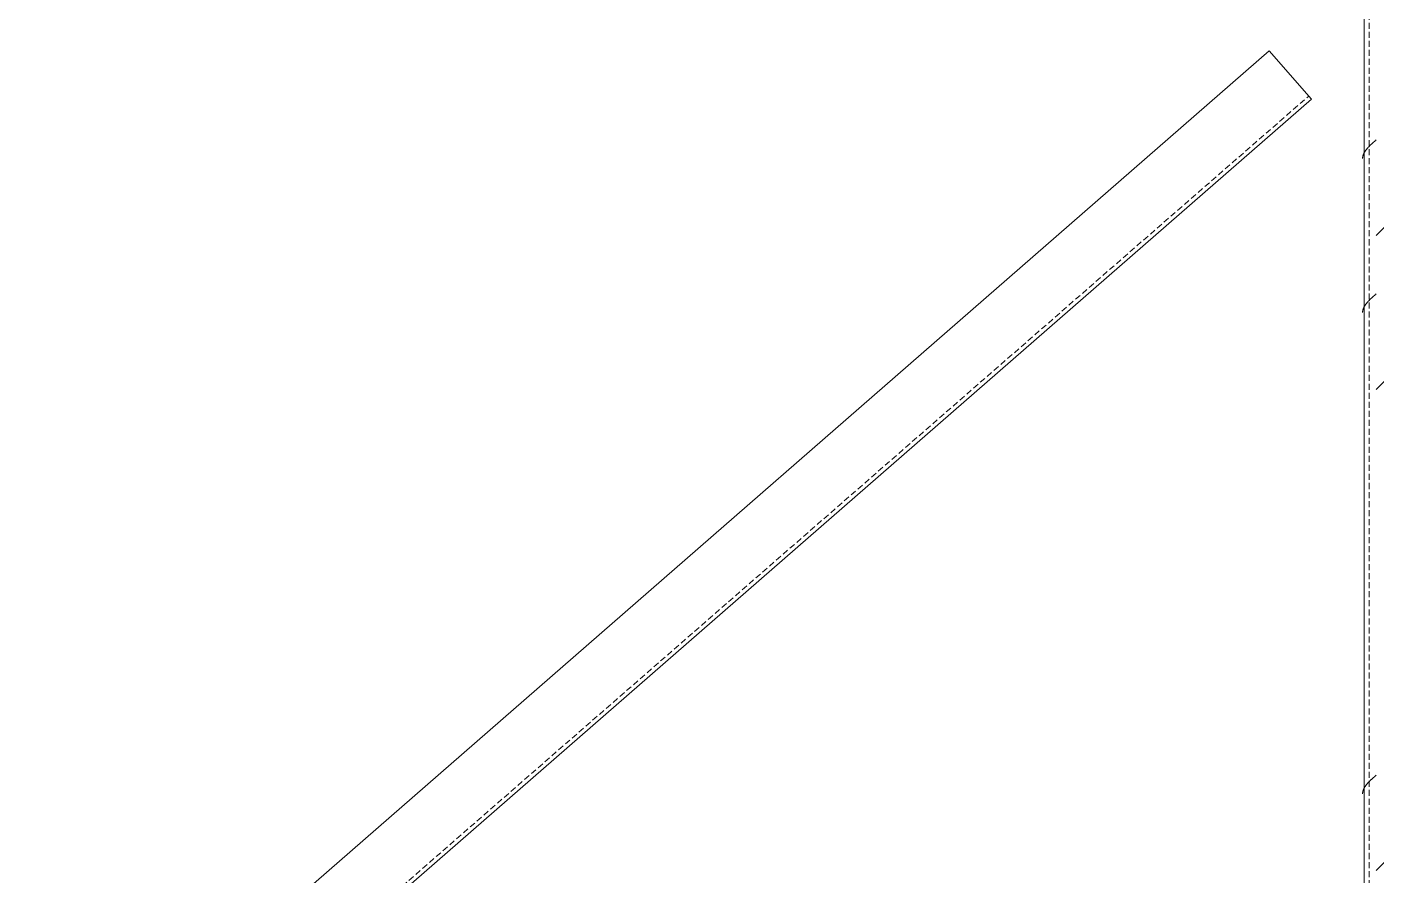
# Model space of a CAD drawing. Header units: centimetres. Extents: x -6111 to 13767, y -285 to 1600.
# Drawn here: x -3284.1 to -3177.3, y 342.6 to 409.8 of the extents above; entities that cross this region are included whole.
import ezdxf

# ---------------------------------------------------------------- set-up
doc = ezdxf.new("R2010")
doc.units = ezdxf.units.CM
doc.linetypes.add('Hidden', pattern=[0.714375, 0.47625, -0.238125])
doc.layers.add('S-BEAM', color=7, linetype='Continuous', lineweight=9)
doc.layers.add('S-COLS', color=7, linetype='Continuous', lineweight=9)
pattern_1 = [(45, (0, 0), (-25.14472, 25.14472), []), (45, (0, 38.1), (-25.14472, 25.14472), [])]

# ---------------------------------------------------------------- blocks, each defined once
blk = doc.blocks.new('FP_87-Elevación Eje 2')
at = {"layer": 'S-COLS'}
blk.add_line((-5483.65, 594.99), (-5483.65, 46.02), dxfattribs=at)
at = {"layer": 'S-COLS', "color": 9, "true_color": 0xc0c0c0}
for p, q in [((-5483.04, 400.53), (-5483.01, 400.56)), ((-5483.01, 400.56), (-5482.99, 400.58)), ((-5482.99, 400.58), (-5482.96, 400.6)), ((-5482.96, 400.6), (-5482.94, 400.63)), ((-5482.94, 400.63), (-5482.91, 400.65)), ((-5482.91, 400.65), (-5482.89, 400.67)), ((-5482.89, 400.67), (-5482.86, 400.7)), ((-5482.86, 400.7), (-5482.83, 400.72)), ((-5482.83, 400.72), (-5482.81, 400.74)), ((-5482.81, 400.74), (-5482.78, 400.77)), ((-5482.78, 400.77), (-5482.76, 400.79)), ((-5482.76, 400.79), (-5482.73, 400.81)), ((-5482.73, 400.81), (-5482.7, 400.84)), ((-5483.76, 399.51), (-5483.75, 399.53)), ((-5483.76, 399.48), (-5483.76, 399.51)), ((-5483.76, 399.46), (-5483.76, 399.48)), ((-5483.75, 399.53), (-5483.74, 399.55)), ((-5483.74, 399.58), (-5483.73, 399.6)), ((-5483.74, 399.55), (-5483.74, 399.58)), ((-5483.73, 399.6), (-5483.72, 399.62)), ((-5483.72, 399.65), (-5483.71, 399.67)), ((-5483.72, 399.62), (-5483.72, 399.65)), ((-5483.71, 399.67), (-5483.7, 399.69)), ((-5483.7, 399.69), (-5483.69, 399.72)), ((-5483.69, 399.72), (-5483.68, 399.74)), ((-5483.68, 399.74), (-5483.67, 399.76)), ((-5483.67, 399.76), (-5483.66, 399.79)), ((-5483.66, 399.79), (-5483.64, 399.81)), ((-5483.64, 399.81), (-5483.63, 399.83)), ((-5483.63, 399.83), (-5483.62, 399.86)), ((-5483.62, 399.86), (-5483.61, 399.88)), ((-5483.61, 399.88), (-5483.59, 399.9)), ((-5483.59, 399.9), (-5483.58, 399.93)), ((-5483.58, 399.93), (-5483.56, 399.95)), ((-5483.56, 399.95), (-5483.55, 399.97)), ((-5483.55, 399.97), (-5483.53, 400)), ((-5483.53, 400), (-5483.51, 400.02)), ((-5483.51, 400.02), (-5483.49, 400.04)), ((-5483.49, 400.04), (-5483.48, 400.07)), ((-5483.48, 400.07), (-5483.46, 400.09)), ((-5483.46, 400.09), (-5483.44, 400.11)), ((-5483.44, 400.11), (-5483.42, 400.14)), ((-5483.42, 400.14), (-5483.4, 400.16)), ((-5483.4, 400.16), (-5483.38, 400.18)), ((-5483.38, 400.18), (-5483.36, 400.21)), ((-5483.36, 400.21), (-5483.34, 400.23)), ((-5483.34, 400.23), (-5483.32, 400.25)), ((-5483.32, 400.25), (-5483.3, 400.28)), ((-5483.3, 400.28), (-5483.27, 400.3)), ((-5483.27, 400.3), (-5483.25, 400.32)), ((-5483.25, 400.32), (-5483.23, 400.35)), ((-5483.23, 400.35), (-5483.21, 400.37)), ((-5483.21, 400.37), (-5483.18, 400.39)), ((-5483.18, 400.39), (-5483.16, 400.42)), ((-5483.16, 400.42), (-5483.14, 400.44)), ((-5483.14, 400.44), (-5483.11, 400.46)), ((-5483.11, 400.46), (-5483.09, 400.49)), ((-5483.09, 400.49), (-5483.06, 400.51)), ((-5483.06, 400.51), (-5483.04, 400.53)), ((-5483.77, 399.44), (-5483.76, 399.46)), ((-5483.77, 399.41), (-5483.77, 399.44)), ((-5483.77, 399.39), (-5483.77, 399.41)), ((-5483.77, 399.37), (-5483.77, 399.39)), ((-5483.59, 387.71), (-5483.58, 387.74)), ((-5483.58, 387.74), (-5483.56, 387.76)), ((-5483.56, 387.76), (-5483.55, 387.78)), ((-5483.55, 387.78), (-5483.53, 387.81)), ((-5483.53, 387.81), (-5483.51, 387.83)), ((-5483.51, 387.83), (-5483.49, 387.85)), ((-5483.49, 387.85), (-5483.48, 387.88)), ((-5483.48, 387.88), (-5483.46, 387.9)), ((-5483.46, 387.9), (-5483.44, 387.92)), ((-5483.44, 387.92), (-5483.42, 387.95)), ((-5483.42, 387.95), (-5483.4, 387.97)), ((-5483.4, 387.97), (-5483.38, 387.99)), ((-5483.38, 387.99), (-5483.36, 388.02)), ((-5483.36, 388.02), (-5483.34, 388.04)), ((-5483.34, 388.04), (-5483.32, 388.06)), ((-5483.32, 388.06), (-5483.3, 388.09)), ((-5483.3, 388.09), (-5483.27, 388.11)), ((-5483.27, 388.11), (-5483.25, 388.13)), ((-5483.25, 388.13), (-5483.23, 388.16)), ((-5483.23, 388.16), (-5483.21, 388.18)), ((-5483.21, 388.18), (-5483.18, 388.2)), ((-5483.18, 388.2), (-5483.16, 388.23)), ((-5483.16, 388.23), (-5483.14, 388.25)), ((-5483.14, 388.25), (-5483.11, 388.27)), ((-5483.11, 388.27), (-5483.09, 388.3)), ((-5483.09, 388.3), (-5483.06, 388.32)), ((-5483.06, 388.32), (-5483.04, 388.34)), ((-5483.04, 388.34), (-5483.01, 388.37)), ((-5483.01, 388.37), (-5482.99, 388.39)), ((-5482.99, 388.39), (-5482.96, 388.41)), ((-5482.96, 388.41), (-5482.94, 388.44)), ((-5482.94, 388.44), (-5482.91, 388.46)), ((-5482.91, 388.46), (-5482.89, 388.48)), ((-5482.89, 388.48), (-5482.86, 388.51)), ((-5482.86, 388.51), (-5482.83, 388.53)), ((-5482.83, 388.53), (-5482.81, 388.55)), ((-5482.81, 388.55), (-5482.78, 388.58)), ((-5482.78, 388.58), (-5482.76, 388.6)), ((-5482.76, 388.6), (-5482.73, 388.62)), ((-5482.73, 388.62), (-5482.7, 388.65)), ((-5483.77, 387.25), (-5483.76, 387.27)), ((-5483.77, 387.22), (-5483.77, 387.25)), ((-5483.77, 387.2), (-5483.77, 387.22)), ((-5483.77, 387.18), (-5483.77, 387.2)), ((-5483.76, 387.32), (-5483.75, 387.34)), ((-5483.76, 387.29), (-5483.76, 387.32)), ((-5483.76, 387.27), (-5483.76, 387.29)), ((-5483.75, 387.34), (-5483.74, 387.36)), ((-5483.74, 387.39), (-5483.73, 387.41)), ((-5483.74, 387.36), (-5483.74, 387.39)), ((-5483.73, 387.41), (-5483.72, 387.43)), ((-5483.72, 387.46), (-5483.71, 387.48)), ((-5483.72, 387.43), (-5483.72, 387.46)), ((-5483.71, 387.48), (-5483.7, 387.5)), ((-5483.7, 387.5), (-5483.69, 387.53)), ((-5483.69, 387.53), (-5483.68, 387.55)), ((-5483.68, 387.55), (-5483.67, 387.57)), ((-5483.67, 387.57), (-5483.66, 387.6)), ((-5483.66, 387.6), (-5483.64, 387.62)), ((-5483.64, 387.62), (-5483.63, 387.64)), ((-5483.63, 387.64), (-5483.62, 387.67)), ((-5483.62, 387.67), (-5483.61, 387.69)), ((-5483.61, 387.69), (-5483.59, 387.71)), ((-5482.96, 350.31), (-5482.94, 350.34)), ((-5482.94, 350.34), (-5482.91, 350.36)), ((-5482.91, 350.36), (-5482.89, 350.38)), ((-5482.89, 350.38), (-5482.86, 350.41)), ((-5482.86, 350.41), (-5482.83, 350.43)), ((-5482.83, 350.43), (-5482.81, 350.45)), ((-5482.81, 350.45), (-5482.78, 350.48)), ((-5482.78, 350.48), (-5482.76, 350.5)), ((-5482.76, 350.5), (-5482.73, 350.52)), ((-5482.73, 350.52), (-5482.7, 350.55)), ((-5483.74, 349.29), (-5483.73, 349.31)), ((-5483.74, 349.26), (-5483.74, 349.29)), ((-5483.73, 349.31), (-5483.72, 349.33)), ((-5483.72, 349.36), (-5483.71, 349.38)), ((-5483.72, 349.33), (-5483.72, 349.36)), ((-5483.71, 349.38), (-5483.7, 349.4)), ((-5483.7, 349.4), (-5483.69, 349.43)), ((-5483.69, 349.43), (-5483.68, 349.45)), ((-5483.68, 349.45), (-5483.67, 349.47)), ((-5483.67, 349.47), (-5483.66, 349.5)), ((-5483.66, 349.5), (-5483.64, 349.52)), ((-5483.64, 349.52), (-5483.63, 349.54)), ((-5483.63, 349.54), (-5483.62, 349.57)), ((-5483.62, 349.57), (-5483.61, 349.59)), ((-5483.61, 349.59), (-5483.59, 349.61)), ((-5483.59, 349.61), (-5483.58, 349.64)), ((-5483.58, 349.64), (-5483.56, 349.66)), ((-5483.56, 349.66), (-5483.55, 349.68)), ((-5483.55, 349.68), (-5483.53, 349.71)), ((-5483.53, 349.71), (-5483.51, 349.73)), ((-5483.51, 349.73), (-5483.49, 349.75)), ((-5483.49, 349.75), (-5483.48, 349.78)), ((-5483.48, 349.78), (-5483.46, 349.8)), ((-5483.46, 349.8), (-5483.44, 349.82)), ((-5483.44, 349.82), (-5483.42, 349.85)), ((-5483.42, 349.85), (-5483.4, 349.87)), ((-5483.4, 349.87), (-5483.38, 349.89)), ((-5483.38, 349.89), (-5483.36, 349.92)), ((-5483.36, 349.92), (-5483.34, 349.94)), ((-5483.34, 349.94), (-5483.32, 349.96)), ((-5483.32, 349.96), (-5483.3, 349.99)), ((-5483.3, 349.99), (-5483.27, 350.01)), ((-5483.27, 350.01), (-5483.25, 350.03)), ((-5483.25, 350.03), (-5483.23, 350.06)), ((-5483.23, 350.06), (-5483.21, 350.08)), ((-5483.21, 350.08), (-5483.18, 350.1)), ((-5483.18, 350.1), (-5483.16, 350.13)), ((-5483.16, 350.13), (-5483.14, 350.15)), ((-5483.14, 350.15), (-5483.11, 350.17)), ((-5483.11, 350.17), (-5483.09, 350.2)), ((-5483.09, 350.2), (-5483.06, 350.22)), ((-5483.06, 350.22), (-5483.04, 350.24)), ((-5483.04, 350.24), (-5483.01, 350.27)), ((-5483.01, 350.27), (-5482.99, 350.29)), ((-5482.99, 350.29), (-5482.96, 350.31)), ((-5483.77, 349.15), (-5483.76, 349.17)), ((-5483.77, 349.12), (-5483.77, 349.15)), ((-5483.77, 349.1), (-5483.77, 349.12)), ((-5483.77, 349.08), (-5483.77, 349.1)), ((-5483.76, 349.22), (-5483.75, 349.24)), ((-5483.76, 349.19), (-5483.76, 349.22)), ((-5483.76, 349.17), (-5483.76, 349.19)), ((-5483.75, 349.24), (-5483.74, 349.26))]:
    blk.add_line(p, q, dxfattribs=at)
blk = doc.blocks.new('HSS Rectangular-Column - 75 x 75-V85-Elevación Eje 2')
at = {"layer": 'S-COLS', "true_color": 0xc0c0c0}
h = blk.add_hatch(dxfattribs=at)
h.set_pattern_fill('FP_2', color=9, style=0, pattern_type=2)
h.set_pattern_definition(pattern_1)
h.paths.add_polyline_path([(-5477.1, 46.02), (-5477.1, 620.8), (-5482.7, 620.8), (-5482.7, 46.02)])
at = {"layer": 'S-COLS', "linetype": 'Hidden'}
blk.add_line((-5483.25, 46.02), (-5483.25, 620.8), dxfattribs=at)
at = {"layer": 'S-COLS'}
blk.add_blockref('FP_87-Elevación Eje 2', (0, 0), dxfattribs=at)
blk = doc.blocks.new('M_L Equal Angles - L51X51X3_2-1755759-Elevación Eje 2')
at = {"layer": 'S-BEAM', "true_color": 0xc0c0c0}
h = blk.add_hatch(dxfattribs=at)
h.set_pattern_fill('FP_4', color=9, style=0, pattern_type=2)
h.set_pattern_definition(pattern_1)
h.paths.add_polyline_path([(-5668.93, 246.24), (-5487.82, 404.07), (-5491.16, 407.9), (-5672.27, 250.07), (-5671.73, 249.45)])
at = {"layer": 'S-BEAM'}
for p, q in [((-5491.16, 407.9), (-5672.27, 250.07)), ((-5491.16, 407.9), (-5487.82, 404.07)), ((-5487.82, 404.07), (-5668.93, 246.24))]:
    blk.add_line(p, q, dxfattribs=at)
at = {"layer": 'S-BEAM', "linetype": 'Hidden'}
blk.add_line((-5669.14, 246.48), (-5488.03, 404.31), dxfattribs=at)

msp = doc.modelspace()

# ---------------------------------------------------------------- block references
at = {"layer": 'S-BEAM'}
msp.add_blockref('M_L Equal Angles - L51X51X3_2-1755759-Elevación Eje 2', (2305.433, 0), dxfattribs=at)
at = {"layer": 'S-COLS'}
msp.add_blockref('HSS Rectangular-Column - 75 x 75-V85-Elevación Eje 2', (2305.433, 0), dxfattribs=at)

doc.saveas('drawing.dxf')
